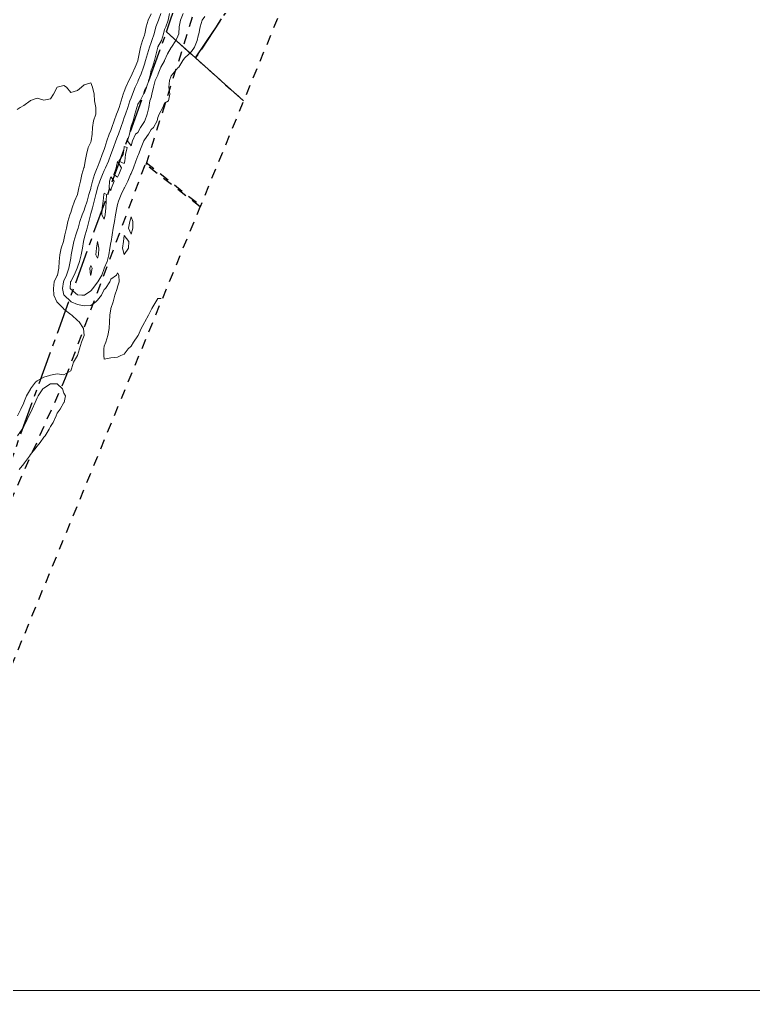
# Model space of a CAD drawing. Header units: centimetres. Extents: x 0 to 642158, y -847 to 649707.
# Drawn here: x 617780.9 to 617835.7, y 620787.4 to 620859.8 of the extents above; entities that cross this region are included whole.
import ezdxf

# ---------------------------------------------------------------- set-up
doc = ezdxf.new("R2010")
doc.units = ezdxf.units.CM
doc.header["$MEASUREMENT"] = 0
doc.linetypes.add('CENTERX2', pattern=[4, 2.5, -0.5, 0.5, -0.5])
doc.linetypes.add('JIS_02_0.7', pattern=[1.35, 0.75, -0.6])
for name, color, linetype, lineweight in [('MEV_grille', 254, 'Continuous', 9), ('WAL_parcellaire agricole', 7, 'JIS_02_0.7', 25), ('WAL_topographie 0.5', 253, 'Continuous', 20)]:
    doc.layers.add(name, color=color, linetype=linetype, lineweight=lineweight)
doc.layers.add('SPW_parcellaire cadastral', color=7, linetype='CENTERX2', lineweight=25, true_color=0xff0542)

# ---------------------------------------------------------------- blocks, each defined once
blk = doc.blocks.new('*U114')
at = {"layer": 'MEV_grille', "transparency": 33554687}
blk.add_lwpolyline([(-1338.461, 0), (1338.461, 0)], dxfattribs=at)
blk = doc.blocks.new('*U115')
at = {"layer": 'MEV_grille', "color": 0, "linetype": 'ByBlock', "lineweight": -2, "transparency": 16777216}
blk.add_blockref('*U114', (0, -1600), dxfattribs=at)

msp = doc.modelspace()

# ---------------------------------------------------------------- linework, layer by layer
at = {"layer": 'SPW_parcellaire cadastral'}
for points in [[(617806.941, 620876.351), (617794.062, 620856.94), (617791.9, 620858.875), (617810.763, 620915.069), (617814.552, 620911.011), (617819.16, 620906.076)], [(617797.648, 620853.745), (617794.062, 620856.94), (617806.941, 620876.351)], [(617775.269, 620799.302), (617771.498, 620802.571), (617791.9, 620858.875), (617794.062, 620856.94), (617797.648, 620853.745)]]:
    msp.add_lwpolyline(points, dxfattribs=at)
at = {"layer": 'WAL_parcellaire agricole'}
for points in [[(617794.398, 620845.834), (617790.368, 620848.984), (617805.063, 620895.485), (617809.195, 620902.319), (617814.028, 620907.153), (617821.726, 620912.314), (617794.398, 620845.834)], [(617774.098, 620796.452), (617769.874, 620799.982), (617775.873, 620813.983), (617784.37, 620833.084), (617790.368, 620849.151), (617794.438, 620845.932), (617774.098, 620796.452)]]:
    msp.add_lwpolyline(points, dxfattribs=at)
at = {"layer": 'WAL_topographie 0.5'}
for points in [[(617790.75, 620860.237), (617790.529, 620859.75), (617790.391, 620859.25), (617790.284, 620858.75), (617790.25, 620858.636), (617790.107, 620858.25), (617789.953, 620857.75), (617789.858, 620857.25), (617789.757, 620856.75), (617789.75, 620856.727), (617789.557, 620856.25), (617789.335, 620855.75), (617789.25, 620855.573), (617789.077, 620855.25), (617788.867, 620854.75), (617788.75, 620854.429), (617788.671, 620854.25), (617788.508, 620853.75), (617788.361, 620853.25), (617788.25, 620852.932), (617788.176, 620852.75), (617788, 620852.25), (617787.828, 620851.75), (617787.75, 620851.535), (617787.626, 620851.25), (617787.446, 620850.75), (617787.293, 620850.25), (617787.25, 620850.121), (617787.107, 620849.75), (617786.912, 620849.25), (617786.75, 620848.8), (617786.729, 620848.75), (617786.537, 620848.25), (617786.388, 620847.75), (617786.26, 620847.25), (617786.25, 620847.207), (617786.113, 620846.75), (617785.969, 620846.25), (617785.807, 620845.75), (617785.75, 620845.59), (617785.6, 620845.25), (617785.433, 620844.75), (617785.296, 620844.25), (617785.25, 620844.112), (617785.128, 620843.75), (617784.986, 620843.25), (617784.875, 620842.75), (617784.783, 620842.25), (617784.75, 620842.01), (617784.715, 620841.75), (617784.606, 620841.25), (617784.428, 620840.75), (617784.25, 620840.305), (617784.225, 620840.25), (617784.132, 620839.75), (617784.25, 620839.259), (617784.253, 620839.25), (617784.75, 620838.768), (617784.796, 620838.75), (617785.25, 620838.562), (617785.75, 620838.458), (617786.25, 620838.482), (617786.63, 620838.75), (617786.75, 620838.884), (617787.048, 620839.25), (617787.25, 620839.661), (617787.351, 620839.75), (617787.679, 620840.25), (617787.75, 620840.429), (617788.159, 620840.75), (617788.25, 620840.904), (617788.345, 620840.75), (617788.359, 620840.25), (617788.25, 620839.875), (617788.209, 620839.75), (617788.05, 620839.25), (617787.919, 620838.75), (617787.755, 620838.25), (617787.75, 620838.229), (617787.663, 620837.75), (617787.653, 620837.25), (617787.62, 620836.75), (617787.532, 620836.25), (617787.372, 620835.75), (617787.25, 620835.438), (617787.223, 620835.25), (617787.219, 620834.75), (617787.25, 620834.464), (617787.75, 620834.583), (617788.25, 620834.625), (617788.5, 620834.75), (617788.75, 620834.838), (617789.03, 620835.25), (617789.25, 620835.433), (617789.436, 620835.75), (617789.75, 620836.207), (617789.771, 620836.25), (617789.996, 620836.75), (617790.25, 620837.21), (617790.274, 620837.25), (617790.563, 620837.75), (617790.75, 620838.141), (617790.813, 620838.25), (617791.105, 620838.75), (617791.25, 620839), (617791.5, 620839)], [(617791.477, 620860.25), (617791.296, 620859.75), (617791.25, 620859.624), (617791.112, 620859.25), (617790.97, 620858.75), (617790.803, 620858.25), (617790.75, 620858.103), (617790.625, 620857.75), (617790.484, 620857.25), (617790.336, 620856.75), (617790.25, 620856.484), (617790.172, 620856.25), (617790.001, 620855.75), (617789.789, 620855.25), (617789.75, 620855.162), (617789.561, 620854.75), (617789.362, 620854.25), (617789.25, 620853.966), (617789.171, 620853.75), (617789.01, 620853.25), (617788.842, 620852.75), (617788.75, 620852.491), (617788.663, 620852.25), (617788.493, 620851.75), (617788.313, 620851.25), (617788.25, 620851.086), (617788.124, 620850.75), (617787.944, 620850.25), (617787.752, 620849.75), (617787.75, 620849.746), (617787.558, 620849.25), (617787.355, 620848.75), (617787.25, 620848.551), (617787.113, 620848.25), (617786.93, 620847.75), (617786.761, 620847.25), (617786.75, 620847.218), (617786.614, 620846.75), (617786.499, 620846.25), (617786.367, 620845.75), (617786.25, 620845.35), (617786.217, 620845.25), (617786.096, 620844.75), (617785.98, 620844.25), (617785.823, 620843.75), (617785.75, 620843.461), (617785.701, 620843.25), (617785.627, 620842.75), (617785.527, 620842.25), (617785.398, 620841.75), (617785.25, 620841.343), (617785.223, 620841.25), (617785, 620840.75), (617784.75, 620840.265), (617784.744, 620840.25), (617784.716, 620839.75), (617784.75, 620839.683), (617785.25, 620839.272), (617785.589, 620839.25), (617785.75, 620839.241), (617785.769, 620839.25), (617786.25, 620839.558), (617786.399, 620839.75), (617786.75, 620840.223), (617786.769, 620840.25), (617787.061, 620840.75), (617787.25, 620841.241), (617787.254, 620841.25), (617787.46, 620841.75), (617787.597, 620842.25), (617787.68, 620842.75), (617787.75, 620843.172), (617787.765, 620843.25), (617787.854, 620843.75), (617787.924, 620844.25), (617788.008, 620844.75), (617788.102, 620845.25), (617788.189, 620845.75), (617788.25, 620846), (617788.328, 620846.25), (617788.527, 620846.75), (617788.75, 620847.234), (617788.758, 620847.25), (617789.007, 620847.75), (617789.222, 620848.25), (617789.25, 620848.323), (617789.427, 620848.75), (617789.599, 620849.25), (617789.75, 620849.631), (617789.81, 620849.75), (617790.012, 620850.25), (617790.207, 620850.75), (617790.25, 620850.83), (617790.555, 620851.25), (617790.75, 620851.595), (617790.929, 620851.75), (617791.197, 620852.25), (617791.25, 620852.507), (617791.36, 620852.75), (617791.615, 620853.25), (617791.75, 620853.557), (617792.05, 620853.75), (617792.147, 620854.25), (617792.081, 620854.75), (617792.12, 620855.25), (617792.25, 620855.606), (617792.377, 620855.75), (617792.75, 620856.202), (617792.806, 620856.25), (617793.115, 620856.75), (617793.25, 620856.915), (617793.596, 620857.25), (617793.75, 620857.414), (617793.979, 620857.75), (617794.18, 620858.25), (617794.25, 620858.587), (617794.304, 620858.75), (617794.403, 620859.25), (617794.567, 620859.75), (617794.75, 620860.035)], [(617792.111, 620860.25), (617792.009, 620859.75), (617791.837, 620859.25), (617791.75, 620859.049), (617791.676, 620858.75), (617791.517, 620858.25), (617791.25, 620857.774), (617791.241, 620857.75), (617791.116, 620857.25), (617790.994, 620856.75), (617790.848, 620856.25), (617790.75, 620856.051), (617790.698, 620855.75), (617790.567, 620855.25), (617790.394, 620854.75), (617790.25, 620854.522), (617790.172, 620854.25), (617789.938, 620853.75), (617789.75, 620853.483), (617789.672, 620853.25), (617789.544, 620852.75), (617789.406, 620852.25), (617789.25, 620851.843), (617789.226, 620851.75), (617789.125, 620851.25), (617788.998, 620850.75), (617789.25, 620850.373), (617789.357, 620850.75), (617789.573, 620851.25), (617789.75, 620851.372), (617789.945, 620851.75), (617790.25, 620852.195), (617790.279, 620852.25), (617790.462, 620852.75), (617790.57, 620853.25), (617790.652, 620853.75), (617790.75, 620853.994), (617790.805, 620854.25), (617790.939, 620854.75), (617791.045, 620855.25), (617791.25, 620855.648), (617791.278, 620855.75), (617791.476, 620856.25), (617791.75, 620856.733), (617791.757, 620856.75), (617791.964, 620857.25), (617792.25, 620857.708), (617792.281, 620857.75), (617792.6, 620858.25), (617792.75, 620858.562), (617792.819, 620858.75), (617792.854, 620859.25), (617792.948, 620859.75), (617793.131, 620860.25)], [(617780.75, 620853.094), (617780.978, 620853.25), (617781.25, 620853.386), (617781.721, 620853.75), (617781.75, 620853.765), (617782.25, 620853.944), (617782.75, 620853.792), (617783.25, 620853.9), (617783.476, 620854.25), (617783.75, 620854.75), (617783.75, 620854.75), (617784.25, 620854.881), (617784.427, 620854.75), (617784.75, 620854.357), (617785.25, 620854.5), (617785.558, 620854.75), (617785.75, 620854.942), (617786.25, 620855.083), (617786.375, 620854.75), (617786.5, 620854.25), (617786.528, 620853.75), (617786.614, 620853.25), (617786.615, 620852.75), (617786.443, 620852.25), (617786.378, 620851.75), (617786.346, 620851.25), (617786.268, 620850.75), (617786.25, 620850.667), (617786.058, 620850.25), (617785.933, 620849.75), (617785.842, 620849.25), (617785.75, 620848.773), (617785.741, 620848.75), (617785.58, 620848.25), (617785.471, 620847.75), (617785.362, 620847.25), (617785.25, 620846.757), (617785.246, 620846.75), (617785.022, 620846.25), (617784.861, 620845.75), (617784.75, 620845.402), (617784.675, 620845.25), (617784.527, 620844.75), (617784.433, 620844.25), (617784.319, 620843.75), (617784.25, 620843.377), (617784.211, 620843.25), (617784.047, 620842.75), (617783.931, 620842.25), (617783.897, 620841.75), (617783.868, 620841.25), (617783.76, 620840.75), (617783.75, 620840.719), (617783.529, 620840.25), (617783.457, 620839.75), (617783.498, 620839.25), (617783.728, 620838.75), (617783.75, 620838.722), (617784.204, 620838.25), (617784.25, 620838.197), (617784.75, 620837.793), (617784.825, 620837.75), (617785.25, 620837.35), (617785.38, 620837.25), (617785.716, 620836.75), (617785.743, 620836.25), (617785.554, 620835.75), (617785.406, 620835.25), (617785.256, 620834.75), (617785.25, 620834.735), (617784.971, 620834.25), (617784.805, 620833.75), (617784.75, 620833.604), (617784.25, 620833.304), (617783.75, 620833.383), (617783.25, 620833.291), (617783.157, 620833.25), (617782.75, 620833.142), (617782.25, 620832.862), (617782.13, 620832.75), (617781.759, 620832.25), (617781.75, 620832.233), (617781.453, 620831.75), (617781.266, 620831.25), (617781.25, 620831.207), (617781.028, 620830.75), (617780.773, 620830.25)], [(617788.75, 620849.072), (617788.79, 620849.25), (617788.836, 620849.75), (617788.956, 620850.25), (617788.75, 620850.344), (617788.728, 620850.25), (617788.66, 620849.75), (617788.329, 620849.25), (617788.75, 620849.072)], [(617788.25, 620848.057), (617788.33, 620848.25), (617788.532, 620848.75), (617788.25, 620849.213), (617788.136, 620848.75), (617787.977, 620848.25), (617788.25, 620848.057)], [(617787.75, 620847.053), (617787.806, 620847.25), (617787.997, 620847.75), (617787.75, 620848.076), (617787.641, 620847.75), (617787.618, 620847.25), (617787.75, 620847.053)], [(617787.25, 620844.922), (617787.328, 620845.25), (617787.375, 620845.75), (617787.402, 620846.25), (617787.417, 620846.75), (617787.25, 620846.858), (617787.225, 620846.75), (617787.165, 620846.25), (617787.107, 620845.75), (617787.083, 620845.25), (617787.25, 620844.922)], [(617789.375, 620844.25), (617789.25, 620843.785), (617789.057, 620844.25), (617789.157, 620844.75), (617789.25, 620845.088), (617789.387, 620844.75), (617789.375, 620844.25)], [(617786.75, 620842.002), (617786.822, 620842.25), (617786.853, 620842.75), (617786.75, 620843.25), (617786.663, 620842.75), (617786.624, 620842.25), (617786.75, 620842.002)], [(617789.062, 620842.75), (617788.75, 620842.287), (617788.605, 620842.75), (617788.68, 620843.25), (617788.75, 620843.697), (617789.083, 620843.25), (617789.062, 620842.75)], [(617786.25, 620840.741), (617786.257, 620840.75), (617786.351, 620841.25), (617786.25, 620841.455), (617786.18, 620841.25), (617786.227, 620840.75), (617786.25, 620840.741)], [(617780.907, 620826.25), (617781.25, 620826.673), (617781.311, 620826.75), (617781.671, 620827.25), (617781.75, 620827.353), (617782.07, 620827.75), (617782.25, 620827.986), (617782.466, 620828.25), (617782.75, 620828.646), (617782.842, 620828.75), (617783.139, 620829.25), (617783.25, 620829.457), (617783.435, 620829.75), (617783.666, 620830.25), (617783.75, 620830.438), (617783.972, 620830.75), (617784.25, 620831.247), (617784.253, 620831.25), (617784.361, 620831.75), (617784.25, 620831.932), (617784.144, 620832.25), (617783.75, 620832.638), (617783.25, 620832.624), (617782.75, 620832.314), (617782.677, 620832.25), (617782.331, 620831.75), (617782.25, 620831.578), (617782.095, 620831.25), (617781.883, 620830.75), (617781.75, 620830.475), (617781.638, 620830.25), (617781.416, 620829.75), (617781.25, 620829.451), (617781.131, 620829.25), (617780.793, 620828.75)]]:
    msp.add_lwpolyline(points, dxfattribs=at)

# ---------------------------------------------------------------- block references
at = {"layer": 'MEV_grille', "transparency": 33554687}
msp.add_blockref('*U115', (616669.481, 622387.381), dxfattribs=at)

doc.saveas('drawing.dxf')
